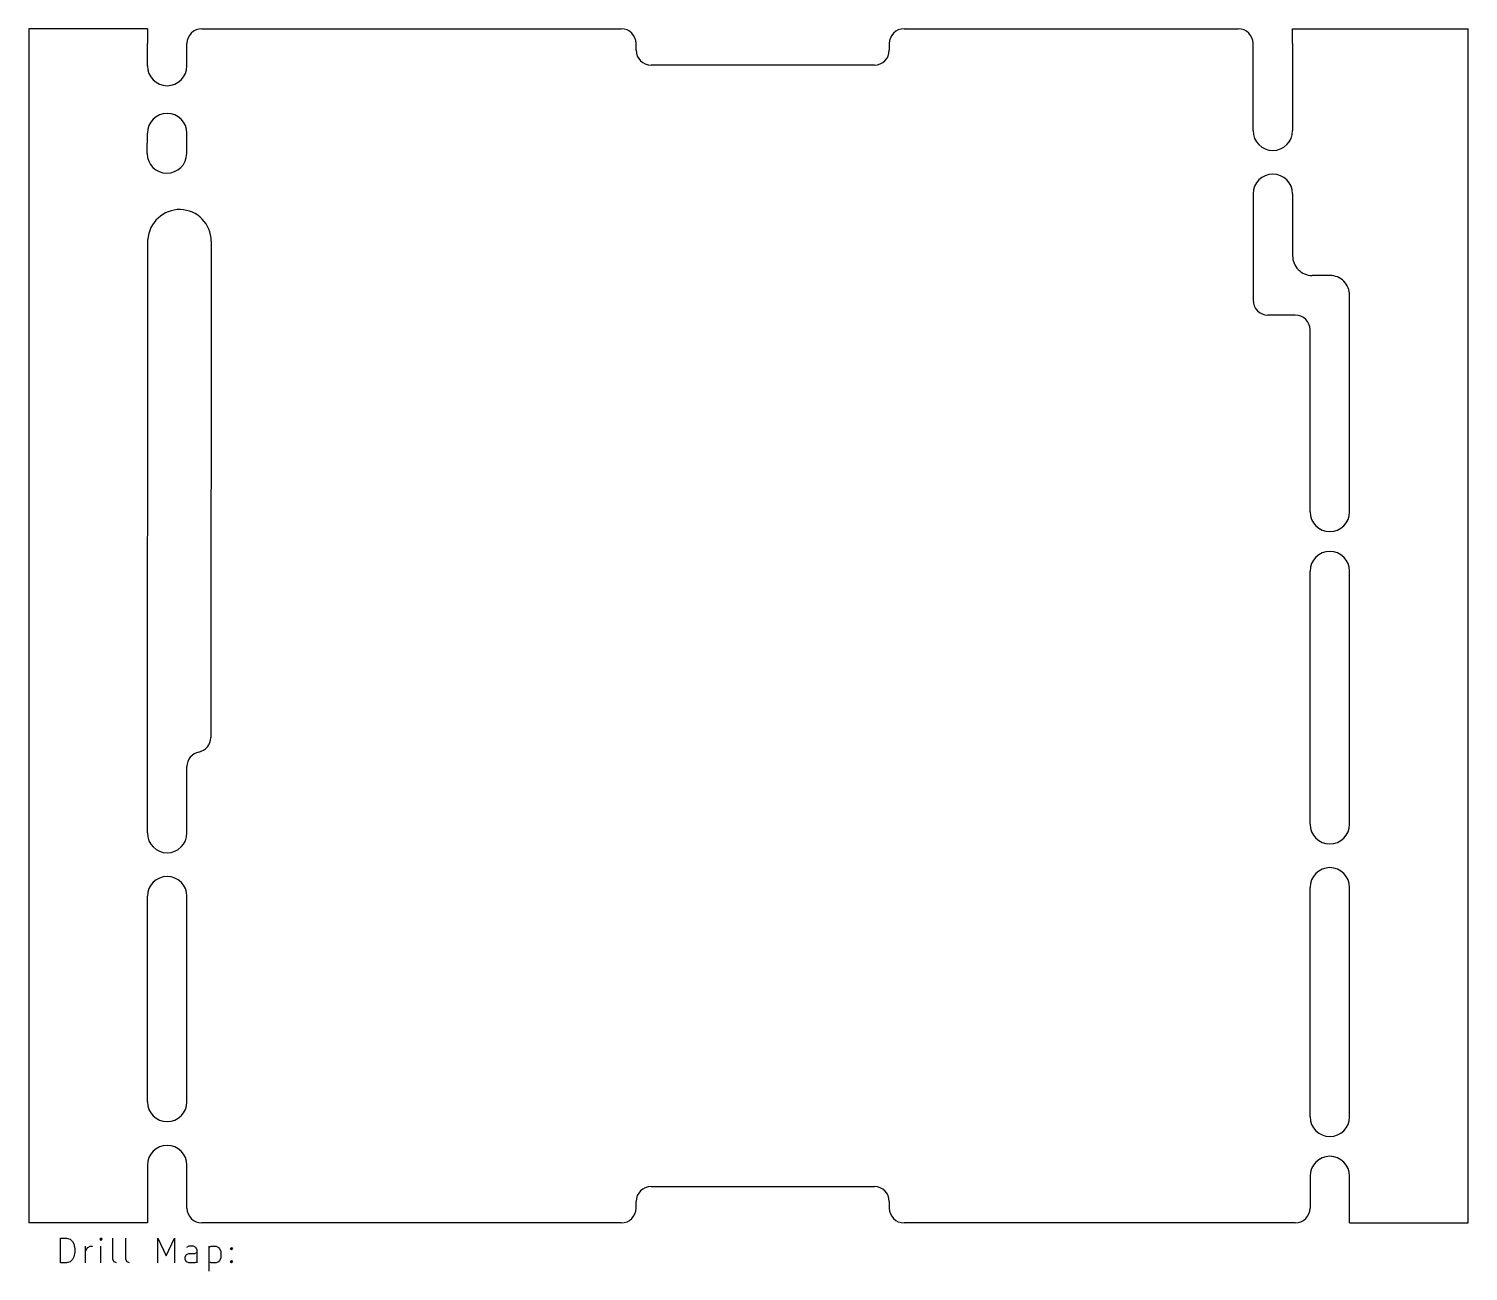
# Model space of a CAD drawing. Extents: x 3.64 to 8.19, y -6.03 to -2.1.
import ezdxf

# ---------------------------------------------------------------- set-up
doc = ezdxf.new("R2010")
doc.units = 0
doc.header["$MEASUREMENT"] = 0
doc.layers.add('BLACK', color=7, linetype='CONTINUOUS')

msp = doc.modelspace()

# ---------------------------------------------------------------- linework, layer by layer
at = {"layer": 'BLACK', "linetype": 'CONTINUOUS'}
for p, q in [((4.0183, -2.0986), (3.6433, -2.0986)), ((3.6433, -2.0986), (3.6433, -2.1456)), ((4.0183, -2.0986), (4.0183, -2.1456)), ((4.1903, -2.0986), (5.5162, -2.0986)), ((6.4102, -2.0986), (7.4663, -2.0986)), ((7.6383, -2.0986), (8.1933, -2.0986)), ((7.6383, -2.1456), (7.6383, -2.0986)), ((8.1933, -5.8736), (8.1933, -2.0986)), ((3.6433, -2.1456), (3.6433, -5.8736)), ((4.0183, -2.216), (4.0183, -2.1456)), ((4.1433, -2.216), (4.1433, -2.1456)), ((5.5632, -2.1666), (5.5632, -2.1456)), ((6.3632, -2.1456), (6.3632, -2.1666)), ((7.5133, -2.4206), (7.5133, -2.1456)), ((7.6383, -2.1456), (7.6383, -2.4206)), ((6.3162, -2.2136), (5.6102, -2.2136)), ((4.0175, -2.4927), (4.0183, -2.4285)), ((4.1425, -2.4927), (4.1433, -2.4285)), ((7.5133, -2.6206), (7.5133, -2.9566)), ((7.6383, -2.6206), (7.6383, -2.8161)), ((4.0183, -4.641), (4.02, -2.7652)), ((4.2201, -2.7702), (4.2183, -4.3391)), ((7.7558, -2.8785), (7.6997, -2.8786)), ((7.8183, -3.6256), (7.8183, -2.941)), ((7.6463, -3.0036), (7.5603, -3.0036)), ((7.6933, -3.6256), (7.6933, -3.0506)), ((7.6933, -4.6131), (7.6933, -3.8131)), ((7.8183, -4.6131), (7.8183, -3.8131)), ((4.1433, -4.641), (4.1433, -4.4311)), ((7.6933, -5.5381), (7.6933, -4.8131)), ((7.8183, -5.5381), (7.8183, -4.8131)), ((4.0183, -5.491), (4.0183, -4.841)), ((4.1433, -5.491), (4.1433, -4.841)), ((4.0183, -5.691), (4.0183, -5.8736)), ((4.1433, -5.8266), (4.1433, -5.691)), ((7.6933, -5.7256), (7.6933, -5.8266)), ((7.8183, -5.8736), (7.8183, -5.7256)), ((5.6102, -5.7586), (6.3162, -5.7586)), ((5.5632, -5.8266), (5.5632, -5.8056)), ((6.3632, -5.8056), (6.3632, -5.8266)), ((4.0183, -5.8736), (3.6433, -5.8736)), ((5.5162, -5.8736), (4.1903, -5.8736)), ((7.6463, -5.8736), (6.4102, -5.8736)), ((7.8183, -5.8736), (8.1933, -5.8736)), ((3.744, -6.0002), (3.744, -5.9214)), ((3.744, -5.9214), (3.7628, -5.9214)), ((3.7628, -5.9214), (3.774, -5.9252)), ((3.774, -5.9252), (3.7815, -5.9327)), ((3.7815, -5.9327), (3.7853, -5.9402)), ((3.7853, -5.9402), (3.789, -5.9552)), ((3.789, -5.9552), (3.789, -5.9664)), ((3.8227, -6.0002), (3.8227, -5.9477)), ((3.8227, -5.9627), (3.8265, -5.9552)), ((3.8265, -5.9552), (3.8302, -5.9514)), ((3.8302, -5.9514), (3.8377, -5.9477)), ((3.8377, -5.9477), (3.8452, -5.9477)), ((3.8715, -5.9214), (3.8677, -5.9252)), ((3.8677, -5.9252), (3.8715, -5.9289)), ((3.8752, -5.9252), (3.8715, -5.9214)), ((3.8715, -5.9214), (3.8715, -5.9289)), ((3.8715, -5.9289), (3.8752, -5.9252)), ((3.8715, -6.0002), (3.8715, -5.9477)), ((3.909, -5.9889), (3.909, -5.9214)), ((3.9502, -5.9889), (3.9502, -5.9214)), ((4.0515, -6.0002), (4.0515, -5.9214)), ((4.0515, -5.9214), (4.0777, -5.9777)), ((4.0777, -5.9777), (4.104, -5.9214)), ((4.104, -5.9214), (4.104, -6.0002)), ((4.149, -5.9477), (4.1415, -5.9514)), ((4.164, -5.9477), (4.149, -5.9477)), ((4.1715, -5.9514), (4.164, -5.9477)), ((4.1752, -5.9589), (4.1715, -5.9514)), ((4.1752, -6.0002), (4.1752, -5.9589)), ((4.2127, -5.9477), (4.2127, -6.0264)), ((4.2127, -5.9514), (4.2202, -5.9477)), ((4.2202, -5.9477), (4.2352, -5.9477)), ((4.2352, -5.9477), (4.2427, -5.9514)), ((4.2427, -5.9514), (4.2464, -5.9552)), ((4.2464, -5.9552), (4.2502, -5.9627)), ((4.2802, -5.9552), (4.2839, -5.9514)), ((4.2839, -5.9589), (4.2802, -5.9552)), ((4.2839, -5.9514), (4.2877, -5.9552)), ((4.2839, -5.9514), (4.2839, -5.9589)), ((4.2877, -5.9552), (4.2839, -5.9589)), ((3.7628, -6.0002), (3.744, -6.0002)), ((3.774, -5.9964), (3.7628, -6.0002)), ((3.7815, -5.9889), (3.774, -5.9964)), ((3.7853, -5.9814), (3.7815, -5.9889)), ((3.789, -5.9664), (3.7853, -5.9814)), ((3.9127, -5.9964), (3.909, -5.9889)), ((3.9202, -6.0002), (3.9127, -5.9964)), ((3.954, -5.9964), (3.9502, -5.9889)), ((3.9615, -6.0002), (3.954, -5.9964)), ((4.1377, -5.9814), (4.1415, -5.9739)), ((4.1377, -5.9889), (4.1377, -5.9814)), ((4.1415, -5.9964), (4.1377, -5.9889)), ((4.1415, -5.9739), (4.149, -5.9702)), ((4.149, -6.0002), (4.1415, -5.9964)), ((4.149, -5.9702), (4.1677, -5.9702)), ((4.1677, -6.0002), (4.149, -6.0002)), ((4.1677, -5.9702), (4.1752, -5.9664)), ((4.1752, -5.9964), (4.1677, -6.0002)), ((4.2202, -6.0002), (4.2127, -5.9964)), ((4.2352, -6.0002), (4.2202, -6.0002)), ((4.2427, -5.9964), (4.2352, -6.0002)), ((4.2464, -5.9927), (4.2427, -5.9964)), ((4.2502, -5.9852), (4.2464, -5.9927)), ((4.2502, -5.9627), (4.2502, -5.9852)), ((4.2802, -5.9964), (4.2839, -5.9927)), ((4.2839, -6.0002), (4.2802, -5.9964)), ((4.2839, -5.9927), (4.2877, -5.9964)), ((4.2839, -5.9927), (4.2839, -6.0002)), ((4.2877, -5.9964), (4.2839, -6.0002))]:
    msp.add_line(p, q, dxfattribs=at)
at = {"layer": 'BLACK'}
for centre, radius, start, end in [((4.1903, -2.1456), 0.047, 90, 180), ((5.5162, -2.1456), 0.047, 0, 90), ((6.4102, -2.1456), 0.047, 90, 180), ((7.4663, -2.1456), 0.047, 0, 90), ((5.6102, -2.1666), 0.047, -180, -90), ((6.3162, -2.1666), 0.047, -90, 0), ((4.0808, -2.216), 0.0625, -180, 0), ((4.0808, -2.4285), 0.0625, 0, 180), ((7.5758, -2.4206), 0.0625, -180, 0), ((4.08, -2.4927), 0.0625, -180, 0), ((7.5758, -2.6206), 0.0625, 0, 180), ((4.12, -2.7702), 0.1001, 0, 177.1376), ((7.7002, -2.8166), 0.0619, -180.5135, -90.5115), ((7.7558, -2.941), 0.0625, -0.0003, 90), ((7.5603, -2.9566), 0.047, -180, -90), ((7.6463, -3.0506), 0.047, 0, 90), ((7.7558, -3.6256), 0.0625, -180, 0), ((7.7558, -3.8131), 0.0625, 0, 180), ((4.1713, -4.3391), 0.047, -78.3386, 0), ((4.1903, -4.4311), 0.047, -258.3384, -179.9991), ((7.7558, -4.6131), 0.0625, -180, 0), ((4.0808, -4.641), 0.0625, -180, 0), ((7.7558, -4.8131), 0.0625, 0, 180), ((4.0808, -4.841), 0.0625, 0, 180), ((4.0808, -5.491), 0.0625, -180, 0), ((7.7558, -5.5381), 0.0625, -180, 0), ((4.0808, -5.691), 0.0625, 0, 180), ((7.7558, -5.7256), 0.0625, 0, 180), ((5.6102, -5.8056), 0.047, 90, 180), ((6.3162, -5.8056), 0.047, 0, 90), ((4.1903, -5.8266), 0.047, -180, -90), ((5.5162, -5.8266), 0.047, -90, 0), ((6.4102, -5.8266), 0.047, -180, -90), ((7.6463, -5.8266), 0.047, -90, 0)]:
    msp.add_arc(centre, radius, start, end, dxfattribs=at)

doc.saveas('drawing.dxf')
